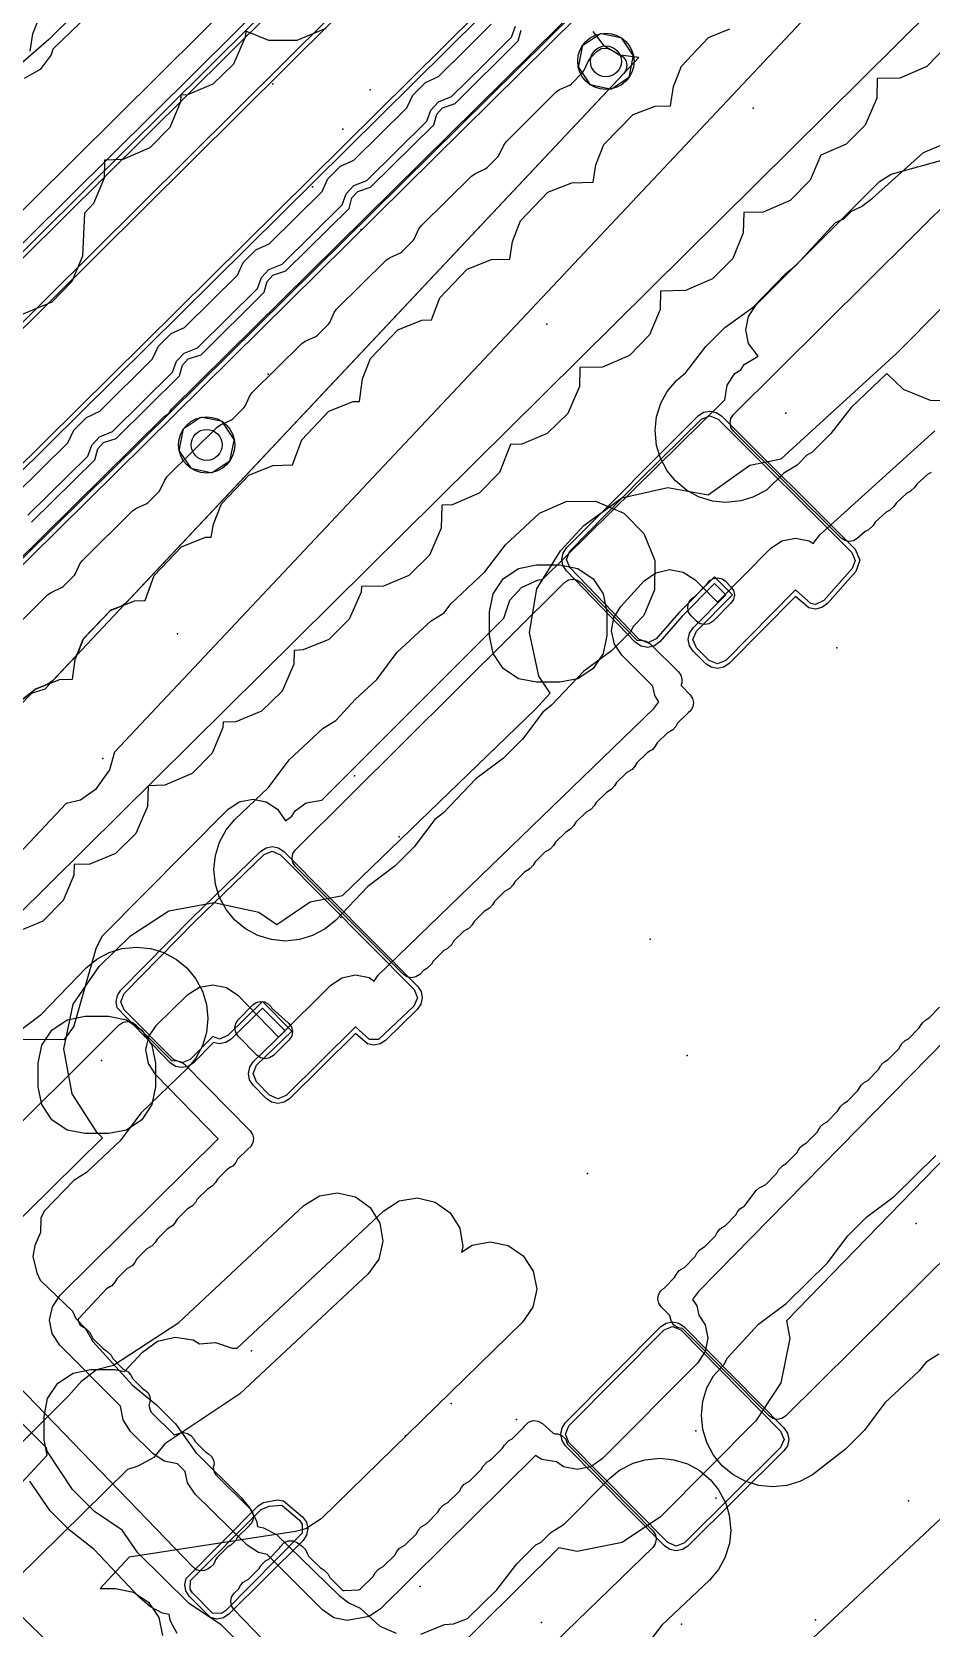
# Model space of a CAD drawing. Header units: metres. Extents: x -2677 to -840, y 169 to 1487.
# Drawn here: x -2166.3 to -2128, y 905.1 to 973.1 of the extents above; entities that cross this region are included whole.
import ezdxf

# ---------------------------------------------------------------- set-up
doc = ezdxf.new("R2010")
doc.units = ezdxf.units.M
for name, color, linetype in [('AI_GREENING_ALLOWED_ZONE', 4, 'Continuous'), ('AI_GREENING_EXCLUSIONS', 1, 'Continuous'), ('AI_GREENING_LAWN', 82, 'Continuous'), ('AI_GREENING_REJECTED', 6, 'Continuous'), ('AI_GREENING_SHRUBS', 92, 'Continuous')]:
    doc.layers.add(name, color=color, linetype=linetype)

# ---------------------------------------------------------------- blocks, each defined once
blk = doc.blocks.new('AI_SHRUB')
for radius in [1, 0.55]:
    blk.add_circle((0, 0), radius)

msp = doc.modelspace()

# ---------------------------------------------------------------- linework, layer by layer
at = {"layer": 'AI_GREENING_ALLOWED_ZONE'}
msp.add_lwpolyline([(-2167.796, 946.991), (-2165.668, 949.094), (-2165.524, 949.194), (-2165.079, 949.396), (-2165.006, 949.446), (-2164.53, 949.923), (-2164.479, 949.995), (-2164.29, 950.411), (-2164.186, 950.559), (-2162.058, 952.663), (-2161.914, 952.763), (-2161.469, 952.964), (-2161.396, 953.015), (-2160.92, 953.492), (-2160.869, 953.564), (-2160.68, 953.98), (-2160.576, 954.128), (-2158.448, 956.232), (-2158.304, 956.331), (-2157.859, 956.533), (-2157.786, 956.584), (-2157.31, 957.06), (-2157.259, 957.133), (-2157.07, 957.548), (-2156.966, 957.697), (-2154.839, 959.8), (-2154.694, 959.9), (-2154.249, 960.102), (-2154.177, 960.152), (-2153.7, 960.629), (-2153.65, 960.701), (-2153.46, 961.117), (-2153.357, 961.265), (-2151.229, 963.369), (-2151.084, 963.468), (-2150.639, 963.67), (-2150.567, 963.721), (-2150.09, 964.198), (-2150.04, 964.27), (-2149.85, 964.686), (-2149.747, 964.834), (-2147.619, 966.937), (-2147.474, 967.037), (-2147.03, 967.239), (-2146.957, 967.289), (-2146.48, 967.766), (-2146.43, 967.839), (-2146.24, 968.255), (-2146.137, 968.402), (-2144.006, 970.521), (-2143.86, 970.622), (-2143.429, 970.818), (-2143.357, 970.868), (-2142.88, 971.345), (-2142.83, 971.417), (-2142.634, 971.847), (-2142.533, 971.994), (-2142.276, 972.251), (-2142.088, 972.369), (-2141.868, 972.394), (-2141.658, 972.322), (-2141.31, 972.105), (-2141.159, 972.015), (-2141.042, 971.856), (-2140.995, 971.665), (-2141.026, 971.47), (-2141.131, 971.302), (-2162.342, 948.735), (-2162.523, 948.612), (-2162.943, 948.446), (-2163.031, 948.386), (-2164.121, 947.239), (-2164.172, 947.158), (-2164.381, 946.619), (-2164.483, 946.457), (-2165.473, 945.404), (-2165.653, 945.281), (-2166.157, 945.082), (-2166.219, 945.046), (-2167.236, 944.244)], dxfattribs=at)
at = {"layer": 'AI_GREENING_EXCLUSIONS'}
for points in [[(-2212.395, 924.433), (-2210.322, 922.33), (-2210.201, 922.405), (-2207.98, 924.552), (-2207.701, 925.122), (-2207.321, 925.623), (-2205.675, 927.191), (-2204.9, 927.682), (-2204.279, 928.217), (-2126.58, 1005.345)], [(-2265.338, 866.237), (-2250.649, 880.872), (-2229.646, 901.548), (-2219.486, 911.794), (-2218.883, 912.473), (-2221.776, 915.306), (-2222.333, 916.088), (-2222.447, 916.527), (-2222.355, 916.971), (-2221.999, 917.588), (-2215.425, 924.055), (-2214.8, 924.398), (-2214.364, 924.478), (-2213.718, 924.247), (-2213.107, 923.731), (-2210.343, 920.927), (-2209.518, 921.675), (-2207.128, 923.98), (-2206.629, 924.902), (-2204.989, 926.464), (-2204.343, 926.85), (-2203.575, 927.507), (-2125.875, 1004.636)], [(-2123.657, 1003.646), (-2145.498, 981.825), (-2216.371, 911.403), (-2323.438, 805.27)], [(-2123.517, 1003.503), (-2145.357, 981.683), (-2216.23, 911.261), (-2323.297, 805.128)], [(-2265.873, 865.084), (-2229.128, 901.427), (-2218.173, 912.479), (-2221.446, 915.743), (-2221.656, 916.297), (-2221.654, 916.797), (-2221.535, 917.175), (-2221.218, 917.622), (-2215.461, 923.158), (-2214.872, 923.501), (-2214.499, 923.568), (-2213.938, 923.49), (-2213.433, 923.197), (-2210.379, 920.252), (-2206.823, 923.58), (-2206.281, 924.542), (-2204.647, 926.1), (-2203.731, 926.718), (-2126.235, 1003.643)], [(-2265.867, 865.37), (-2229.27, 901.568), (-2218.457, 912.477), (-2221.622, 915.648), (-2221.855, 916.278), (-2221.853, 916.818), (-2221.71, 917.272), (-2221.356, 917.766), (-2215.599, 923.302), (-2214.908, 923.698), (-2214.534, 923.765), (-2213.898, 923.686), (-2213.321, 923.363), (-2210.373, 920.531), (-2206.984, 923.704), (-2206.419, 924.687), (-2204.785, 926.244), (-2203.858, 926.874), (-2126.377, 1003.784)], [(-2134.982, 1003.048), (-2165.617, 972.761), (-2170.797, 968.253)], [(-2120.937, 995.673), (-2183.653, 933.65), (-2183.418, 933.021), (-2183.464, 932.743), (-2183.616, 932.506), (-2183.849, 932.348), (-2184.125, 932.295), (-2184.4, 932.355), (-2184.63, 932.518), (-2185.202, 933.133), (-2185.565, 934.02), (-2185.655, 935.236), (-2185.537, 935.903), (-2185.342, 936.268), (-2184.591, 936.91), (-2184.239, 937.36), (-2124.703, 996.336)], [(-2120.975, 995.917), (-2183.895, 933.692), (-2183.618, 933.014), (-2183.759, 932.646), (-2184.123, 932.495), (-2184.483, 932.654), (-2185.056, 933.269), (-2185.368, 934.052), (-2185.455, 935.233), (-2185.341, 935.865), (-2185.202, 936.125), (-2184.452, 936.762), (-2184.099, 937.218), (-2124.562, 996.194)], [(-2130.207, 977.084), (-2162.824, 942.381), (-2163.029, 941.634), (-2163.629, 940.795), (-2164.264, 940.342), (-2164.874, 940.2), (-2196.079, 907), (-2189.317, 901.33)], [(-2163.106, 974.618), (-2165.453, 972.345), (-2165.517, 972.103), (-2165.991, 971.483), (-2166.666, 971.091)], [(-2166.408, 972.264), (-2166.291, 972.995), (-2165.952, 973.87)], [(-2227.433, 881.114), (-2204.004, 904.572), (-2203.888, 905.183), (-2203.461, 905.835), (-2202.61, 906.463), (-2201.948, 906.666), (-2200.989, 907.755), (-2200.364, 908.282), (-2167.786, 942.943), (-2167.684, 943.556), (-2167.27, 944.218), (-2166.434, 944.864), (-2165.776, 945.081), (-2140.485, 971.989), (-2141.28, 972.087), (-2141.955, 972.479), (-2142.429, 973.099)], [(-2167.351, 943.847), (-2166.191, 945.069), (-2165.161, 945.476), (-2164.615, 945.491), (-2164.493, 946.329), (-2164.154, 947.204), (-2162.994, 948.426), (-2161.964, 948.833), (-2161.512, 948.845), (-2161.13, 949.914), (-2159.97, 951.136), (-2158.94, 951.543), (-2158.696, 951.55), (-2158.603, 952.096), (-2158.264, 952.971), (-2157.104, 954.193), (-2156.074, 954.6), (-2155.231, 954.623), (-2154.847, 955.697), (-2153.687, 956.919), (-2152.657, 957.326), (-2152.385, 957.333), (-2152.257, 958.288), (-2151.918, 959.163), (-2150.758, 960.385), (-2149.728, 960.792), (-2149.312, 960.803), (-2148.957, 961.747), (-2147.797, 962.969), (-2146.767, 963.376), (-2145.981, 963.397), (-2145.863, 964.149), (-2145.524, 965.024), (-2144.364, 966.246), (-2143.334, 966.653), (-2142.436, 966.677), (-2142.319, 967.411), (-2141.98, 968.286), (-2140.721, 969.565), (-2139.79, 969.915), (-2139.133, 969.933), (-2139.012, 970.751), (-2138.673, 971.626), (-2137.513, 972.848), (-2136.612, 973.207)], [(-2167.061, 953.342), (-2164.804, 955.573), (-2164.558, 956.113), (-2164.018, 956.653), (-2163.451, 956.911), (-2161.194, 959.142), (-2160.948, 959.682), (-2160.408, 960.222), (-2159.841, 960.479), (-2157.585, 962.71), (-2157.338, 963.25), (-2156.798, 963.79), (-2156.231, 964.048), (-2153.975, 966.279), (-2153.728, 966.819), (-2153.188, 967.359), (-2152.621, 967.617), (-2150.365, 969.847), (-2150.118, 970.388), (-2149.578, 970.928), (-2149.012, 971.185), (-2147.851, 972.332), (-2146.77, 973.413)], [(-2153.821, 973.224), (-2155.053, 972.71), (-2156.24, 972.71), (-2157.232, 973.107), (-2157.249, 972.854), (-2157.747, 971.703), (-2158.624, 970.848), (-2159.707, 970.395), (-2159.991, 970.378), (-2160.007, 970.097), (-2160.46, 969.013), (-2161.316, 968.136), (-2162.466, 967.638), (-2163.244, 967.621), (-2163.261, 966.845), (-2163.714, 965.762), (-2164.094, 965.36), (-2164.182, 963.52), (-2164.636, 962.437), (-2165.491, 961.56), (-2166.723, 961.045)], [(-2166.508, 952.48), (-2163.953, 955.006), (-2163.783, 955.474), (-2163.459, 955.824), (-2162.898, 956.048), (-2160.343, 958.575), (-2160.173, 959.043), (-2159.849, 959.393), (-2159.288, 959.617), (-2156.733, 962.143), (-2156.563, 962.612), (-2156.239, 962.961), (-2155.678, 963.186), (-2153.124, 965.712), (-2152.953, 966.18), (-2152.629, 966.53), (-2152.069, 966.754), (-2149.514, 969.281), (-2149.343, 969.749), (-2149.019, 970.099), (-2148.459, 970.323), (-2147.146, 971.623), (-2145.914, 972.853), (-2145.743, 973.328)], [(-2166.352, 952.186), (-2163.659, 954.848), (-2163.534, 955.307), (-2163.291, 955.575), (-2162.742, 955.754), (-2160.049, 958.416), (-2159.924, 958.875), (-2159.681, 959.144), (-2159.132, 959.323), (-2156.439, 961.985), (-2156.314, 962.444), (-2156.071, 962.713), (-2155.522, 962.892), (-2152.829, 965.554), (-2152.704, 966.013), (-2152.461, 966.281), (-2151.912, 966.46), (-2149.22, 969.122), (-2149.094, 969.581), (-2148.851, 969.85), (-2148.302, 970.029), (-2145.62, 972.696), (-2145.494, 973.16)], [(-2127.366, 972.486), (-2128.221, 971.609), (-2129.372, 971.111), (-2130.329, 971.094), (-2130.346, 970.261), (-2130.844, 969.11), (-2131.654, 968.3), (-2132.738, 967.829), (-2133.182, 966.769), (-2134.037, 965.892), (-2135.188, 965.394), (-2136.019, 965.377), (-2136.036, 964.513), (-2136.489, 963.429), (-2137.344, 962.552), (-2138.495, 962.054), (-2139.563, 962.037), (-2139.58, 961.251), (-2140.033, 960.167), (-2140.888, 959.29), (-2142.039, 958.792), (-2142.996, 958.775), (-2143.013, 957.974), (-2143.511, 956.823), (-2144.388, 955.968), (-2145.472, 955.515), (-2145.957, 955.498), (-2146.427, 954.306), (-2147.282, 953.429), (-2148.433, 952.931), (-2148.871, 952.914), (-2148.903, 951.924), (-2149.401, 950.773), (-2150.278, 949.918), (-2151.362, 949.465), (-2152.303, 949.448), (-2152.32, 949.198), (-2152.818, 948.047), (-2153.695, 947.192), (-2154.779, 946.739), (-2155.169, 946.722), (-2155.186, 946.141), (-2155.684, 944.99), (-2156.561, 944.135), (-2157.645, 943.682), (-2158.193, 943.665), (-2158.21, 943.431), (-2158.663, 942.347), (-2159.518, 941.47), (-2160.669, 940.972), (-2161.389, 940.955), (-2161.407, 940.074), (-2161.905, 938.923), (-2162.782, 938.068), (-2163.866, 937.615), (-2164.54, 937.598), (-2164.557, 937.143), (-2165.01, 936.059), (-2165.865, 935.182), (-2167.097, 934.667)], [(-2125.406, 957.347), (-2128.062, 957.369), (-2129.215, 957.837), (-2129.92, 958.523), (-2131.443, 957.076), (-2132.301, 955.961), (-2133.111, 955.15), (-2133.33, 955.039), (-2133.748, 954.62), (-2134.312, 954.275), (-2135.047, 953.551), (-2135.626, 953.245), (-2136.144, 953.089), (-2136.786, 953.027), (-2137.347, 953.086), (-2137.949, 953.272), (-2138.458, 953.551), (-2138.927, 953.942), (-2139.277, 954.374), (-2139.574, 954.936), (-2139.73, 955.457), (-2139.792, 956.105), (-2139.73, 956.676), (-2139.547, 957.261), (-2139.547, 957.261), (-2139.277, 957.759), (-2138.886, 958.227), (-2138.481, 958.56), (-2137.63, 959.668), (-2136.819, 960.479), (-2135.619, 961.354), (-2134.217, 962.792), (-2133.787, 963.139), (-2132.105, 964.951), (-2131.754, 965.118), (-2131.431, 965.441), (-2131.006, 965.633), (-2130.539, 965.999), (-2128.368, 967.937), (-2127.285, 968.391)], [(-2174.476, 930.155), (-2164.953, 930.131), (-2164.551, 930.675), (-2163.606, 934.016), (-2163.339, 934.537), (-2157.991, 939.941), (-2157.506, 940.268), (-2156.932, 940.385), (-2156.358, 940.273), (-2155.87, 939.949), (-2155.542, 939.458), (-2155.266, 939.66), (-2155.127, 939.883), (-2154.65, 940.222), (-2153.988, 940.338), (-2146.239, 948.091), (-2145.979, 948.863), (-2145.484, 949.401), (-2144.809, 949.718), (-2144.57, 949.751), (-2136.827, 957.406), (-2136.72, 958.032), (-2136.392, 958.517), (-2136.137, 958.685), (-2135.996, 958.907), (-2135.409, 959.268), (-2135.812, 959.807), (-2135.927, 960.381), (-2135.812, 960.955), (-2135.487, 961.442), (-2130.232, 966.699), (-2129.745, 967.024), (-2127.362, 967.673)], [(-2167.6, 921.722), (-2163.334, 925.947), (-2163.566, 926.185), (-2164.628, 927.822), (-2164.983, 929.74), (-2164.577, 931.648), (-2163.472, 933.256), (-2162.136, 934.557), (-2160.499, 935.619), (-2158.581, 935.974), (-2156.673, 935.568), (-2155.905, 935.039), (-2154.485, 936), (-2153.107, 936.279), (-2144.889, 944.216), (-2144.261, 944.897), (-2144.749, 945.619), (-2145.148, 947.477), (-2144.826, 949.35), (-2143.828, 950.967), (-2142.831, 952.05), (-2141.208, 953.221), (-2139.256, 953.662), (-2137.538, 953.348), (-2135.758, 954.615), (-2134.43, 954.888), (-2129.496, 959.392), (-2125.595, 963.326)], [(-2126.633, 930.934), (-2137.938, 919.399), (-2138.201, 919.06), (-2138.014, 918.782), (-2137.936, 918.385), (-2137.665, 917.975), (-2137.553, 917.404), (-2137.666, 916.834), (-2137.988, 916.35), (-2142.044, 912.259), (-2142.533, 911.931), (-2143.111, 911.816), (-2143.689, 911.932), (-2143.99, 912.135), (-2144.619, 912.238), (-2144.885, 912.415), (-2151.489, 905.873), (-2151.978, 905.551), (-2152.906, 905.38), (-2153.479, 905.496), (-2153.965, 905.824), (-2156.312, 908.194), (-2156.685, 908.267), (-2157.171, 908.586), (-2159.378, 910.754), (-2159.709, 911.241), (-2159.807, 911.723), (-2160.132, 912.051), (-2160.706, 912.166), (-2161.192, 912.492), (-2161.192, 912.492), (-2162.132, 913.435), (-2162.456, 913.923), (-2162.567, 914.509), (-2165.147, 917.114), (-2165.47, 917.602), (-2165.581, 918.176), (-2165.464, 918.75), (-2165.137, 919.235), (-2158.405, 925.902), (-2161.058, 928.627), (-2161.377, 929.118), (-2161.483, 929.694), (-2161.362, 930.266), (-2161.03, 930.748), (-2159.694, 932.049), (-2159.203, 932.368), (-2158.628, 932.474), (-2158.055, 932.352), (-2157.573, 932.021), (-2155.831, 930.231), (-2153.618, 932.443), (-2153.131, 932.772), (-2152.554, 932.889), (-2151.977, 932.775), (-2151.756, 932.627), (-2151.587, 932.874), (-2139.845, 944.244), (-2139.629, 944.524), (-2139.808, 944.794), (-2139.888, 945.197), (-2141.21, 946.519), (-2141.529, 946.992), (-2141.649, 947.549), (-2141.552, 948.111), (-2141.253, 948.596), (-2140.256, 949.679), (-2139.769, 950.03), (-2139.183, 950.162), (-2138.593, 950.054), (-2138.092, 949.723), (-2137.139, 948.77), (-2134.881, 951.059), (-2134.393, 951.392), (-2133.815, 951.511), (-2133.236, 951.397), (-2133.057, 951.278), (-2132.783, 951.65), (-2127.873, 956.083)], [(-2167.092, 930.337), (-2165.926, 931.211), (-2164.021, 933.192), (-2163.576, 933.56), (-2163.048, 933.843), (-2162.493, 934.014), (-2161.89, 934.076), (-2161.29, 934.017), (-2160.723, 933.845), (-2160.178, 933.552), (-2159.736, 933.188), (-2159.368, 932.741), (-2159.077, 932.202), (-2158.903, 931.63), (-2158.844, 931.037), (-2158.903, 930.442), (-2159.077, 929.869), (-2159.359, 929.343), (-2159.727, 928.895), (-2161.691, 927.003), (-2162.574, 925.819), (-2164.014, 924.472), (-2164.55, 924.135), (-2165.822, 922.815), (-2165.957, 922.518), (-2165.976, 921.914), (-2166.208, 921.362), (-2166.303, 920.884), (-2166.132, 920.191), (-2165.979, 919.886), (-2164.611, 918.558), (-2164.461, 918.248), (-2164.071, 917.839), (-2163.748, 917.26), (-2162.057, 915.399), (-2161.036, 914.571), (-2160.226, 913.76), (-2159.358, 912.533), (-2157.427, 910.618), (-2157.069, 910.179), (-2156.775, 909.622), (-2156.729, 909.382), (-2156.473, 909.33), (-2155.926, 909.036), (-2153.255, 906.438), (-2152.844, 906.126), (-2152.349, 905.899), (-2151.516, 905.134), (-2150.824, 904.836)], [(-2125.872, 926.71), (-2134.199, 918.143), (-2134.053, 917.4), (-2134.431, 915.499), (-2135.503, 913.885), (-2139.559, 909.795), (-2141.189, 908.699), (-2143.115, 908.316), (-2143.892, 908.472), (-2149.026, 903.387)], [(-2127.702, 916.722), (-2128.254, 916.38), (-2128.553, 916.008), (-2130.001, 914.646), (-2130.875, 913.49), (-2131.685, 912.68), (-2133.089, 911.587), (-2133.635, 911.298), (-2134.188, 911.131), (-2134.794, 911.072), (-2135.391, 911.134), (-2135.958, 911.309), (-2136.488, 911.596), (-2136.942, 911.972), (-2137.306, 912.419), (-2137.595, 912.961), (-2137.763, 913.518), (-2137.763, 913.518), (-2137.822, 914.129), (-2137.76, 914.721), (-2137.585, 915.287), (-2137.306, 915.804), (-2136.843, 916.322), (-2136.73, 916.557), (-2135.393, 918.008), (-2134.21, 918.884), (-2132.455, 920.625), (-2131.588, 921.774), (-2130.777, 922.585), (-2129.594, 923.461), (-2127.839, 925.201)], [(-2136.095, 901.792), (-2112.541, 923.816)], [(-2136.095, 901.792), (-2112.541, 923.816)], [(-2176.477, 900.793), (-2165.693, 912.426), (-2165.821, 913.071), (-2165.821, 914.071), (-2165.669, 914.836), (-2165.235, 915.485), (-2164.586, 915.919), (-2163.821, 916.071), (-2162.821, 916.071), (-2162.393, 915.986), (-2161.624, 916.816), (-2160.992, 917.274), (-2160.233, 917.455), (-2159.462, 917.332), (-2159.203, 917.173), (-2158.515, 917.22), (-2157.802, 916.98), (-2157.593, 916.978), (-2151.351, 922.842), (-2150.689, 923.255), (-2149.92, 923.384), (-2149.159, 923.208), (-2148.524, 922.754), (-2148.111, 922.092), (-2147.983, 921.322), (-2148.04, 921.074), (-2147.581, 921.373), (-2146.814, 921.517), (-2146.05, 921.355), (-2145.406, 920.914), (-2144.98, 920.26), (-2144.837, 919.493), (-2144.998, 918.73), (-2145.44, 918.086), (-2154.013, 909.712), (-2154.667, 909.286), (-2155.107, 909.166), (-2162.197, 908.078), (-2163.437, 906.74), (-2162.78, 906.74), (-2162.015, 906.588), (-2161.366, 906.154), (-2160.932, 905.505), (-2160.78, 904.74)], [(-2169.896, 909.842), (-2164.775, 914.946), (-2164.205, 915.593), (-2163.586, 916.067), (-2162.859, 916.261), (-2160.084, 918.072), (-2154.75, 923.068), (-2154.087, 923.48), (-2153.317, 923.607), (-2152.557, 923.43), (-2151.923, 922.975), (-2151.511, 922.312), (-2151.384, 921.542), (-2151.561, 920.782), (-2152.015, 920.148), (-2157.478, 915.033), (-2160.673, 912.911), (-2161.142, 912.324), (-2161.826, 911.947), (-2162.26, 911.809), (-2168.847, 905.334)], [(-2165.17, 903.99), (-2175.796, 914.369)], [(-2156.451, 903.361), (-2158.27, 905.197), (-2159.624, 906.089), (-2161.831, 908.257), (-2162.492, 909.23), (-2163.672, 910.022), (-2164.612, 910.966), (-2165.692, 912.59), (-2165.72, 912.731), (-2167.633, 914.651)], [(-2149.777, 904.787), (-2148.764, 905.21), (-2148.373, 905.23), (-2147.781, 905.466), (-2146.531, 906.688), (-2145.678, 907.792), (-2144.867, 908.603), (-2144.645, 908.716), (-2144.229, 909.132), (-2143.663, 909.478), (-2141.731, 911.43), (-2141.303, 911.777), (-2140.732, 912.077), (-2140.22, 912.23), (-2139.572, 912.292), (-2139.002, 912.23), (-2138.415, 912.047), (-2137.918, 911.777), (-2137.433, 911.373), (-2137.086, 910.945), (-2136.787, 910.378), (-2136.633, 909.862), (-2136.572, 909.209), (-2136.63, 908.659), (-2136.819, 908.053), (-2137.095, 907.548), (-2137.482, 907.089), (-2139.502, 905.182), (-2140.349, 904.085)], [(-2160.155, 904.827), (-2160.434, 905.345), (-2160.492, 905.628), (-2160.779, 905.688), (-2161.286, 905.962), (-2161.747, 906.347), (-2163.687, 908.401), (-2164.744, 909.242), (-2165.554, 910.053), (-2166.431, 911.311)]]:
    msp.add_lwpolyline(points, dxfattribs=at)
for points in [[(-2133.24, 948.53), (-2133.807, 949.018), (-2136.641, 946.156), (-2136.869, 946.003), (-2137.137, 945.949), (-2137.406, 946.002), (-2137.634, 946.154), (-2138.174, 946.694), (-2138.326, 946.922), (-2138.379, 947.189), (-2138.326, 947.457), (-2138.174, 947.684), (-2136.775, 949.083), (-2137.265, 949.573), (-2138.639, 948.187), (-2139.591, 947.086), (-2139.821, 946.912), (-2140.101, 946.844), (-2140.385, 946.896), (-2140.624, 947.058), (-2143.57, 950.111), (-2143.717, 950.338), (-2143.767, 950.603), (-2143.712, 950.868), (-2143.562, 951.092), (-2137.954, 956.719), (-2137.727, 956.868), (-2137.461, 956.919), (-2137.195, 956.866), (-2136.969, 956.715), (-2131.276, 951.04), (-2131.071, 950.565), (-2131.247, 950.079), (-2132.457, 948.716), (-2132.685, 948.546), (-2132.961, 948.481), (-2133.24, 948.53)], [(-2136.784, 946.297), (-2137.138, 946.149), (-2137.492, 946.295), (-2138.033, 946.836), (-2138.179, 947.189), (-2138.033, 947.543), (-2136.492, 949.083), (-2137.265, 949.856), (-2138.786, 948.323), (-2139.742, 947.217), (-2140.107, 947.044), (-2140.48, 947.197), (-2143.426, 950.25), (-2143.567, 950.602), (-2143.42, 950.951), (-2140.398, 954.038), (-2137.814, 956.576), (-2137.462, 956.719), (-2137.11, 956.573), (-2131.417, 950.898), (-2131.271, 950.559), (-2131.397, 950.212), (-2132.607, 948.848), (-2132.967, 948.681), (-2133.166, 948.716), (-2133.807, 949.301), (-2136.784, 946.297)], [(-2158.349, 938.547), (-2158.069, 939.067), (-2157.698, 939.52), (-2156.258, 940.88), (-2155.377, 942.053), (-2153.936, 943.4), (-2153.39, 943.74), (-2152.559, 944.646), (-2151.651, 945.474), (-2150.773, 946.641), (-2149.331, 947.987), (-2148.784, 948.328), (-2148.487, 948.699), (-2147.042, 950.063), (-2146.165, 951.225), (-2144.722, 952.571), (-2143.583, 953.061), (-2142.328, 953.075), (-2141.121, 952.571), (-2140.273, 951.705), (-2139.806, 950.553), (-2139.82, 949.298), (-2140.273, 948.214), (-2140.719, 947.751), (-2140.836, 947.518), (-2141.647, 946.707), (-2142.827, 945.831), (-2144.206, 944.389), (-2144.573, 944.094), (-2145.444, 942.934), (-2146.255, 942.123), (-2147.434, 941.247), (-2148.81, 939.805), (-2149.175, 939.512), (-2150.049, 938.346), (-2150.859, 937.535), (-2152.036, 936.659), (-2153.411, 935.214), (-2153.852, 934.85), (-2154.385, 934.565), (-2154.936, 934.397), (-2155.544, 934.335), (-2156.139, 934.394), (-2156.716, 934.57), (-2157.237, 934.85), (-2157.696, 935.227), (-2158.069, 935.682), (-2158.356, 936.219), (-2158.522, 936.765), (-2158.585, 937.38), (-2158.522, 937.984), (-2158.349, 938.547)], [(-2142.435, 945.947), (-2143.083, 945.513), (-2143.849, 945.361), (-2144.849, 945.361), (-2145.614, 945.513), (-2146.263, 945.947), (-2146.697, 946.595), (-2146.849, 947.361), (-2146.849, 948.361), (-2146.697, 949.126), (-2146.263, 949.775), (-2145.614, 950.209), (-2144.849, 950.361), (-2143.849, 950.361), (-2143.083, 950.209), (-2142.435, 949.775), (-2142.001, 949.126), (-2141.849, 948.361), (-2141.849, 947.361), (-2142.001, 946.595), (-2142.435, 945.947)], [(-2155.605, 938.155), (-2149.916, 932.416), (-2149.764, 932.187), (-2149.713, 931.917), (-2149.769, 931.648), (-2149.924, 931.422), (-2151.279, 930.102), (-2151.506, 929.954), (-2151.773, 929.903), (-2152.039, 929.958), (-2152.553, 930.4), (-2155.364, 927.612), (-2155.594, 927.46), (-2155.864, 927.409), (-2156.132, 927.465), (-2156.359, 927.62), (-2156.919, 928.195), (-2157.068, 928.424), (-2157.117, 928.693), (-2157.06, 928.96), (-2156.906, 929.185), (-2155.555, 930.501), (-2156.512, 931.474), (-2157.85, 930.159), (-2158.079, 930.009), (-2158.348, 929.959), (-2158.608, 930.014), (-2159.454, 929.148), (-2159.682, 928.993), (-2159.951, 928.938), (-2160.222, 928.991), (-2160.451, 929.144), (-2162.699, 931.482), (-2162.752, 931.75), (-2162.698, 932.017), (-2162.546, 932.244), (-2159.546, 935.298), (-2156.589, 938.165), (-2156.362, 938.312), (-2156.095, 938.362), (-2155.829, 938.307), (-2155.605, 938.155)], [(-2149.913, 931.919), (-2150.064, 931.565), (-2151.581, 930.139), (-2151.961, 930.142), (-2152.553, 930.683), (-2155.505, 927.754), (-2155.862, 927.609), (-2156.216, 927.76), (-2156.776, 928.335), (-2156.917, 928.69), (-2156.766, 929.042), (-2155.271, 930.498), (-2156.509, 931.756), (-2157.99, 930.302), (-2158.346, 930.159), (-2158.638, 930.269), (-2159.597, 929.288), (-2159.952, 929.138), (-2160.309, 929.285), (-2162.406, 931.396), (-2162.552, 931.749), (-2162.405, 932.102), (-2159.407, 935.154), (-2156.45, 938.021), (-2156.097, 938.162), (-2155.747, 938.014), (-2150.058, 932.275), (-2149.913, 931.919)], [(-2161.658, 926.713), (-2162.307, 926.28), (-2163.072, 926.127), (-2164.072, 926.127), (-2164.837, 926.28), (-2165.486, 926.713), (-2165.92, 927.362), (-2166.072, 928.127), (-2166.072, 929.127), (-2165.92, 929.893), (-2165.486, 930.542), (-2164.837, 930.975), (-2164.072, 931.127), (-2163.072, 931.127), (-2162.307, 930.975), (-2161.658, 930.542), (-2161.224, 929.893), (-2161.072, 929.127), (-2161.072, 928.127), (-2161.224, 927.362), (-2161.658, 926.713)], [(-2138.783, 918.052), (-2138.555, 917.898), (-2134.303, 913.59), (-2134.152, 913.362), (-2134.101, 913.094), (-2134.156, 912.827), (-2134.308, 912.6), (-2138.402, 908.548), (-2138.63, 908.397), (-2138.899, 908.345), (-2139.167, 908.4), (-2139.393, 908.554), (-2143.608, 912.824), (-2143.757, 913.05), (-2143.809, 913.316), (-2143.757, 913.582), (-2143.607, 913.808), (-2139.55, 917.899), (-2139.322, 918.052), (-2139.052, 918.106), (-2138.783, 918.052)], [(-2134.449, 912.743), (-2138.543, 908.69), (-2138.898, 908.545), (-2139.251, 908.694), (-2143.465, 912.964), (-2143.609, 913.316), (-2143.465, 913.668), (-2139.408, 917.758), (-2139.053, 917.906), (-2138.697, 917.757), (-2134.445, 913.449), (-2134.301, 913.095), (-2134.449, 912.743)], [(-2158.459, 905.437), (-2158.733, 905.5), (-2159.64, 906.416), (-2159.778, 906.643), (-2159.821, 906.905), (-2159.764, 907.165), (-2156.72, 910.251), (-2156.494, 910.401), (-2155.878, 910.518), (-2155.616, 910.472), (-2154.808, 909.795), (-2154.645, 909.567), (-2154.584, 909.294), (-2154.635, 909.018), (-2154.79, 908.785), (-2157.947, 905.641), (-2158.182, 905.487), (-2158.459, 905.437)], [(-2159.581, 907.085), (-2156.579, 910.109), (-2156.228, 910.254), (-2155.687, 910.285), (-2154.944, 909.648), (-2154.827, 909.485), (-2154.82, 909.093), (-2158.088, 905.783), (-2158.256, 905.672), (-2158.649, 905.682), (-2159.492, 906.551), (-2159.59, 906.713), (-2159.581, 907.085)]]:
    msp.add_lwpolyline(points, close=True, dxfattribs=at)
at = {"layer": 'AI_GREENING_LAWN'}
for points in [[(-2174.837, 942.72), (-2160.688, 956.71), (-2160.526, 956.817), (-2160.504, 956.821), (-2160.497, 956.851), (-2160.392, 957.002), (-2122.577, 994.393)], [(-2118.96, 982.996), (-2170.086, 932.326)], [(-2128.034, 954.309), (-2128.195, 954.222), (-2128.642, 953.812), (-2128.727, 953.676), (-2128.924, 953.495), (-2129.068, 953.422), (-2129.532, 952.997), (-2129.618, 952.86), (-2129.815, 952.68), (-2129.958, 952.607), (-2130.423, 952.182), (-2130.508, 952.045), (-2130.706, 951.864), (-2130.849, 951.792), (-2131.181, 951.489), (-2131.342, 951.391), (-2131.529, 951.359), (-2131.713, 951.399), (-2131.87, 951.504), (-2136.453, 956.06), (-2136.562, 956.223), (-2136.601, 956.415), (-2136.562, 956.607), (-2136.453, 956.77), (-2124.951, 968.202)], [(-2121.176, 927.027), (-2134.234, 914.091), (-2134.397, 913.983), (-2134.588, 913.946), (-2134.78, 913.985), (-2134.941, 914.095), (-2138.592, 917.793), (-2138.63, 917.819), (-2138.724, 917.838), (-2138.723, 917.842), (-2138.834, 917.864), (-2138.991, 917.965), (-2139.101, 918.116), (-2139.147, 918.297), (-2139.15, 918.345), (-2139.178, 918.392), (-2139.528, 918.75), (-2139.628, 918.898), (-2139.67, 919.072), (-2139.648, 919.249), (-2139.565, 919.407), (-2139.432, 919.526), (-2139.411, 919.539), (-2138.963, 919.999), (-2138.883, 920.143), (-2138.761, 920.289), (-2138.761, 920.289), (-2138.694, 920.326), (-2138.697, 920.331), (-2138.541, 920.427), (-2138.093, 920.886), (-2138.013, 921.031), (-2137.892, 921.177), (-2137.824, 921.213), (-2137.827, 921.219), (-2137.672, 921.314), (-2137.223, 921.773), (-2137.144, 921.918), (-2137.022, 922.064), (-2136.954, 922.101), (-2136.958, 922.106), (-2136.802, 922.202), (-2136.354, 922.661), (-2136.28, 922.795), (-2136.18, 922.922), (-2136.046, 923.01), (-2136.001, 923.03), (-2135.972, 923.058), (-2135.482, 923.708), (-2135.361, 923.823), (-2135.208, 923.891), (-2135.194, 923.895), (-2135.08, 923.961), (-2134.615, 924.435), (-2134.537, 924.576), (-2134.349, 924.768), (-2134.21, 924.848), (-2133.76, 925.305), (-2133.668, 925.463), (-2133.662, 925.459), (-2133.627, 925.528), (-2133.484, 925.652), (-2133.341, 925.735), (-2132.891, 926.192), (-2132.798, 926.35), (-2132.793, 926.347), (-2132.758, 926.415), (-2132.614, 926.54), (-2132.471, 926.622), (-2132.021, 927.08), (-2131.929, 927.238), (-2131.923, 927.234), (-2131.888, 927.303), (-2131.745, 927.427), (-2131.602, 927.51), (-2131.151, 927.967), (-2131.059, 928.125), (-2131.053, 928.122), (-2131.018, 928.19), (-2130.875, 928.314), (-2130.732, 928.397), (-2130.282, 928.855), (-2130.189, 929.012), (-2130.184, 929.009), (-2130.149, 929.077), (-2130.005, 929.202), (-2129.862, 929.284), (-2129.412, 929.742), (-2129.32, 929.9), (-2129.314, 929.896), (-2129.279, 929.965), (-2129.136, 930.089), (-2128.993, 930.172), (-2128.542, 930.629), (-2128.45, 930.787), (-2128.445, 930.784), (-2128.409, 930.852), (-2128.266, 930.977), (-2128.123, 931.059), (-2127.673, 931.517)], [(-2168.392, 925.023), (-2162.617, 930.763), (-2162.455, 930.871), (-2162.263, 930.909), (-2162.263, 930.909), (-2162.072, 930.87), (-2161.91, 930.761), (-2160.424, 929.268), (-2160.383, 929.241), (-2160.335, 929.233), (-2160.209, 929.238), (-2160.004, 929.203), (-2159.831, 929.088), (-2157.045, 926.24), (-2156.944, 926.091), (-2156.903, 925.916), (-2156.926, 925.737), (-2157.011, 925.578), (-2157.138, 925.468), (-2157.575, 925.034), (-2157.657, 924.89), (-2157.781, 924.746), (-2157.849, 924.71), (-2157.846, 924.705), (-2158.003, 924.612), (-2158.434, 924.183), (-2158.515, 924.04), (-2158.639, 923.896), (-2158.707, 923.86), (-2158.704, 923.855), (-2158.861, 923.761), (-2159.292, 923.333), (-2159.374, 923.19), (-2159.498, 923.045), (-2159.566, 923.01), (-2159.562, 923.004), (-2159.72, 922.911), (-2160.15, 922.483), (-2160.232, 922.339), (-2160.356, 922.195), (-2160.424, 922.16), (-2160.421, 922.154), (-2160.578, 922.061), (-2161.009, 921.633), (-2161.091, 921.489), (-2161.214, 921.345), (-2161.282, 921.31), (-2161.279, 921.304), (-2161.436, 921.211), (-2161.867, 920.783), (-2161.949, 920.639), (-2162.073, 920.495), (-2162.141, 920.459), (-2162.138, 920.454), (-2162.295, 920.361), (-2162.725, 919.932), (-2162.807, 919.789), (-2162.931, 919.645), (-2162.992, 919.613), (-2162.989, 919.608), (-2163.155, 919.506), (-2164.348, 918.233), (-2164.371, 918.198), (-2164.364, 918.157), (-2164.309, 918), (-2164.288, 917.963), (-2164.256, 917.936), (-2164.03, 917.804), (-2163.881, 917.671), (-2163.834, 917.57), (-2163.737, 917.398), (-2163.294, 916.95), (-2163.154, 916.87), (-2162.965, 916.68), (-2162.887, 916.54), (-2162.461, 916.107), (-2162.304, 916.013), (-2162.308, 916.007), (-2162.24, 915.971), (-2162.118, 915.826), (-2162.037, 915.681), (-2161.611, 915.249), (-2161.538, 915.205), (-2161.405, 915.088), (-2161.321, 914.932), (-2161.297, 914.756), (-2161.336, 914.584), (-2161.35, 914.551), (-2161.346, 914.498), (-2161.3, 914.342), (-2161.237, 914.238), (-2160.304, 913.319), (-2160.269, 913.295), (-2160.228, 913.301), (-2160.051, 913.36), (-2159.881, 913.386), (-2159.712, 913.352), (-2159.564, 913.263), (-2159.456, 913.13), (-2159.386, 913.005), (-2158.932, 912.544), (-2158.822, 912.478), (-2158.691, 912.363), (-2158.607, 912.21), (-2158.581, 912.038), (-2158.611, 911.89), (-2158.608, 911.831), (-2158.574, 911.698), (-2158.509, 911.584), (-2157.052, 910.151), (-2156.946, 910), (-2156.903, 909.821), (-2156.928, 909.638), (-2157.017, 909.476), (-2157.077, 909.426), (-2157.076, 909.425), (-2157.591, 908.914), (-2157.671, 908.775), (-2157.862, 908.586), (-2158.002, 908.508), (-2158.453, 908.063), (-2158.516, 907.959), (-2158.529, 907.916), (-2158.605, 907.766), (-2158.727, 907.649), (-2158.834, 907.577), (-2158.992, 907.506), (-2159.166, 907.494), (-2159.333, 907.542), (-2159.474, 907.644), (-2168.538, 917.045)], [(-2154.495, 902.488), (-2157.728, 905.835), (-2157.832, 905.998), (-2157.868, 906.188), (-2157.829, 906.377), (-2157.721, 906.537), (-2157.54, 906.717), (-2157.458, 906.861), (-2157.334, 907.005), (-2157.266, 907.04), (-2157.27, 907.046), (-2157.112, 907.139), (-2156.662, 907.587), (-2156.583, 907.726), (-2156.393, 907.914), (-2156.252, 907.993), (-2155.785, 908.456), (-2155.746, 908.525), (-2155.746, 908.525), (-2155.607, 908.68), (-2155.417, 908.765), (-2155.209, 908.766), (-2155.018, 908.681), (-2154.809, 908.53), (-2154.687, 908.403), (-2154.616, 908.243), (-2154.615, 908.238), (-2154.551, 908.123), (-2154.048, 907.615), (-2153.908, 907.535), (-2153.72, 907.345), (-2153.641, 907.205), (-2153.128, 906.686), (-2153.086, 906.659), (-2153.037, 906.652), (-2152.424, 906.686), (-2152.383, 906.696), (-2152.347, 906.72), (-2151.8, 907.257), (-2151.717, 907.402), (-2151.593, 907.546), (-2151.525, 907.581), (-2151.529, 907.586), (-2151.372, 907.679), (-2150.881, 908.167), (-2150.799, 908.31), (-2150.675, 908.455), (-2150.607, 908.49), (-2150.611, 908.496), (-2150.453, 908.589), (-2149.963, 909.076), (-2149.881, 909.22), (-2149.757, 909.364), (-2149.689, 909.399), (-2149.692, 909.405), (-2149.535, 909.498), (-2149.045, 909.986), (-2148.963, 910.129), (-2148.839, 910.273), (-2148.771, 910.309), (-2148.774, 910.314), (-2148.617, 910.408), (-2148.126, 910.895), (-2148.045, 911.039), (-2147.921, 911.183), (-2147.853, 911.218), (-2147.856, 911.224), (-2147.699, 911.317), (-2147.208, 911.805), (-2147.129, 911.944), (-2146.939, 912.132), (-2146.798, 912.211), (-2146.29, 912.714), (-2146.211, 912.853), (-2146.02, 913.042), (-2145.88, 913.12), (-2145.383, 913.611), (-2145.345, 913.67), (-2145.192, 913.822), (-2144.99, 913.896), (-2144.775, 913.877), (-2144.588, 913.77), (-2144.141, 913.363), (-2144.101, 913.339), (-2144.051, 913.332), (-2143.951, 913.337), (-2143.76, 913.266), (-2143.613, 913.125), (-2143.535, 912.937), (-2143.527, 912.898), (-2143.502, 912.859), (-2139.888, 909.198), (-2139.781, 909.034), (-2139.744, 908.842), (-2139.785, 908.65), (-2139.896, 908.488), (-2146.356, 902.215)]]:
    msp.add_lwpolyline(points, dxfattribs=at)
for points in [[(-2140.933, 971.133), (-2140.9, 971.166), (-2140.882, 971.209), (-2140.722, 972.013), (-2140.722, 972.059), (-2140.74, 972.102), (-2141.195, 972.784), (-2141.228, 972.817), (-2141.271, 972.835), (-2142.075, 972.995), (-2142.122, 972.995), (-2142.165, 972.977), (-2142.846, 972.521), (-2142.879, 972.488), (-2142.897, 972.446), (-2143.057, 971.641), (-2143.057, 971.595), (-2143.039, 971.552), (-2142.584, 970.87), (-2142.551, 970.838), (-2142.508, 970.82), (-2141.704, 970.66), (-2141.657, 970.66), (-2141.614, 970.678), (-2140.933, 971.133)], [(-2158.709, 954.31), (-2158.663, 954.31), (-2158.62, 954.328), (-2157.938, 954.783), (-2157.905, 954.816), (-2157.888, 954.859), (-2157.728, 955.663), (-2157.728, 955.71), (-2157.745, 955.753), (-2158.201, 956.434), (-2158.234, 956.467), (-2158.277, 956.485), (-2159.081, 956.645), (-2159.127, 956.645), (-2159.17, 956.627), (-2159.763, 956.231), (-2159.87, 956.185), (-2159.875, 956.163), (-2159.902, 956.096), (-2160.062, 955.292), (-2160.062, 955.245), (-2160.044, 955.202), (-2159.589, 954.521), (-2159.556, 954.488), (-2159.513, 954.47), (-2158.709, 954.31)], [(-2143.652, 949.615), (-2143.487, 949.723), (-2143.294, 949.76), (-2143.101, 949.719), (-2142.939, 949.607), (-2140.597, 947.181), (-2140.556, 947.154), (-2140.507, 947.145), (-2140.372, 947.151), (-2140.17, 947.117), (-2139.999, 947.005), (-2138.796, 945.802), (-2138.7, 945.667), (-2138.653, 945.508), (-2138.661, 945.342), (-2138.678, 945.265), (-2138.679, 945.227), (-2138.658, 945.196), (-2138.297, 944.825), (-2138.197, 944.675), (-2138.156, 944.499), (-2138.181, 944.32), (-2138.267, 944.161), (-2138.385, 944.06), (-2138.834, 943.621), (-2138.917, 943.478), (-2139.042, 943.335), (-2139.111, 943.3), (-2139.108, 943.294), (-2139.265, 943.202), (-2139.702, 942.776), (-2139.785, 942.633), (-2139.91, 942.49), (-2139.978, 942.455), (-2139.975, 942.449), (-2140.133, 942.358), (-2140.569, 941.931), (-2140.652, 941.788), (-2140.777, 941.645), (-2140.845, 941.61), (-2140.842, 941.605), (-2141, 941.513), (-2141.436, 941.086), (-2141.519, 940.943), (-2141.644, 940.8), (-2141.712, 940.765), (-2141.709, 940.76), (-2141.867, 940.668), (-2142.303, 940.241), (-2142.386, 940.098), (-2142.511, 939.955), (-2142.58, 939.92), (-2142.576, 939.915), (-2142.734, 939.823), (-2143.17, 939.396), (-2143.253, 939.253), (-2143.378, 939.11), (-2143.447, 939.075), (-2143.444, 939.07), (-2143.602, 938.978), (-2144.038, 938.551), (-2144.121, 938.408), (-2144.246, 938.265), (-2144.314, 938.23), (-2144.311, 938.225), (-2144.469, 938.133), (-2144.905, 937.706), (-2144.988, 937.564), (-2145.113, 937.42), (-2145.181, 937.386), (-2145.178, 937.38), (-2145.336, 937.288), (-2145.772, 936.861), (-2145.855, 936.719), (-2145.98, 936.575), (-2146.048, 936.541), (-2146.045, 936.535), (-2146.203, 936.443), (-2146.639, 936.017), (-2146.722, 935.874), (-2146.847, 935.731), (-2146.916, 935.696), (-2146.912, 935.69), (-2147.07, 935.598), (-2147.506, 935.172), (-2147.589, 935.029), (-2147.714, 934.886), (-2147.783, 934.851), (-2147.78, 934.845), (-2147.938, 934.753), (-2148.374, 934.327), (-2148.454, 934.188), (-2148.646, 934.001), (-2148.787, 933.924), (-2149.241, 933.482), (-2149.322, 933.343), (-2149.512, 933.157), (-2149.654, 933.078), (-2149.82, 932.915), (-2149.983, 932.808), (-2150.174, 932.771), (-2150.364, 932.81), (-2150.525, 932.918), (-2155.111, 937.518), (-2155.22, 937.68), (-2155.257, 937.872), (-2155.219, 938.063), (-2155.11, 938.225), (-2143.652, 949.615)], [(-2137.464, 949.699), (-2137.303, 949.788), (-2137.122, 949.812), (-2136.943, 949.77), (-2136.792, 949.666), (-2136.563, 949.437), (-2136.455, 949.275), (-2136.417, 949.083), (-2136.455, 948.892), (-2136.563, 948.73), (-2137.326, 947.967), (-2137.488, 947.859), (-2137.679, 947.821), (-2137.871, 947.859), (-2138.033, 947.967), (-2138.26, 948.195), (-2138.364, 948.346), (-2138.406, 948.524), (-2138.381, 948.705), (-2138.293, 948.866), (-2138.152, 948.983), (-2138.133, 948.994), (-2137.598, 949.529), (-2137.581, 949.559), (-2137.464, 949.699)], [(-2155.273, 930.275), (-2155.387, 930.106), (-2156.053, 929.457), (-2156.217, 929.35), (-2156.409, 929.315), (-2156.6, 929.356), (-2156.761, 929.466), (-2157.552, 930.279), (-2157.657, 930.44), (-2157.694, 930.628), (-2157.656, 930.817), (-2157.551, 930.978), (-2156.931, 931.611), (-2156.785, 931.714), (-2156.612, 931.759), (-2156.435, 931.741), (-2156.275, 931.662), (-2156.153, 931.531), (-2156.116, 931.474), (-2155.403, 930.837), (-2155.281, 930.673), (-2155.236, 930.475), (-2155.273, 930.275)]]:
    msp.add_lwpolyline(points, close=True, dxfattribs=at)
at = {"layer": 'AI_GREENING_REJECTED'}
for p in [(-2156.08, 970.87), (-2151.93, 970.61), (-2135.62, 969.83), (-2153.1, 968.93), (-2154.39, 966.48), (-2152.32, 964.66), (-2144.4, 960.63), (-2156.27, 958.5), (-2134.22, 956.83), (-2160.14, 947.42), (-2132.05, 946.83), (-2163.31, 942.12), (-2152.59, 941.38), (-2150.69, 938.78), (-2153.18, 935.34), (-2140.01, 934.42), (-2138.43, 929.46), (-2163.37, 929.24), (-2142.67, 924.43), (-2128.68, 922.3), (-2156.99, 916.87), (-2148.48, 914.62), (-2145.7, 913.94), (-2150.43, 913.24), (-2138.06, 913.46), (-2137.21, 910.59), (-2129, 910.47), (-2149.8, 906.83), (-2144.63, 905.29), (-2138.67, 905.22), (-2132.96, 905.4)]:
    msp.add_point(p, dxfattribs=at)

# ---------------------------------------------------------------- block references
at = {"layer": 'AI_GREENING_SHRUBS', "xscale": 1.2, "yscale": 1.2}
for p in [(-2141.89, 971.827), (-2158.895, 955.478)]:
    msp.add_blockref('AI_SHRUB', p, dxfattribs=at)

doc.saveas('drawing.dxf')
